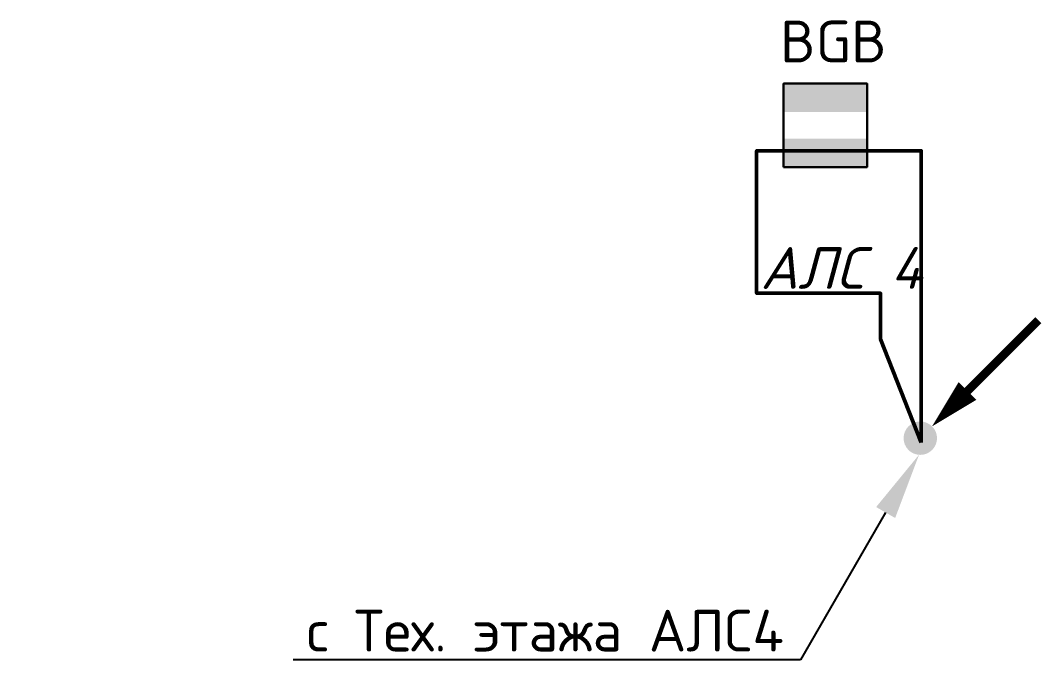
# Model space of a CAD drawing. Header units: millimetres. Extents: x 11019 to 672023, y -45952 to 891139.
# Drawn here: x 370605 to 376725, y 866498 to 870354 of the extents above; entities that cross this region are included whole.
import ezdxf
from ezdxf import colors
from ezdxf.entities.mleader import LeaderData, LeaderLine
from ezdxf.enums import TextEntityAlignment as Align
from ezdxf.math import Vec2, Vec3

# ---------------------------------------------------------------- set-up
doc = ezdxf.new("R2010")
doc.units = ezdxf.units.MM
doc.layers.add('!!ВОК', color=30, linetype='Continuous')
doc.layers.add('RC-Позиционные_обозначения', color=7, linetype='Continuous')
for name, color, linetype, lineweight in [('RC-Извещатели_охранные', 5, 'Continuous', 30), ('АП_АСУ_ОсновнаяТолстая', 7, 'Continuous', 30), ('Кабельные стояки', 7, 'Continuous', 25)]:
    doc.layers.add(name, color=color, linetype=linetype, lineweight=lineweight)
doc.styles.add('ISOCPEUR', font='isocpeui.ttf', dxfattribs={"height": 250})
doc.styles.add('KOSTY_STYLE', font='isocpeur.ttf')
doc.styles.add('RubezhCAD', font='isocpeur.ttf', dxfattribs={"width": 0.8})
doc.styles.get("Standard").update_dxf_attribs({"font": 'arial.ttf'})
doc.linetypes.add('ограждение1', pattern='A,0.25,-0.1,[133,ltypeshp.shx,S=0.1,R=0,X=-0.1,Y=0],-0.1,1', length=1.45)

# ---------------------------------------------------------------- blocks, each defined once
blk = doc.blocks.new('RC-UGO-IOM-02')
at = {"layer": 'RC-Извещатели_охранные'}
blk.add_point((0, 0), dxfattribs=at)
blk.add_attdef('PSTN', text='', height=2.5, dxfattribs=at).set_placement((0.977, 2.603), align=Align.BOTTOM_LEFT)
blk.add_wipeout([(2.5, -2.5), (2.5, 2.5), (-2.5, 2.5), (-2.5, -2.5)]).dxf.layer = 'RC-Извещатели_охранные'
blk.add_wipeout([(-2.5, -2.5), (-2.5, 2.5), (2.5, 2.5), (2.5, -2.5)]).dxf.layer = 'RC-Извещатели_охранные'
h = blk.add_hatch(color=256, dxfattribs=at)
h.dxf.hatch_style = 1
h.paths.add_polyline_path([(2.5, 0.8), (2.5, 2.506), (-2.5, 2.499), (-2.5, 0.8)])
h = blk.add_hatch(color=256, dxfattribs=at)
h.dxf.hatch_style = 1
h.paths.add_polyline_path([(2.5, -2.5), (2.5, -0.794), (-2.5, -0.801), (-2.5, -2.5)])
blk.add_lwpolyline([(-2.5, -2.5), (2.5, -2.5), (2.5, 2.5), (-2.5, 2.5)], close=True, dxfattribs=at)
blk = doc.blocks.new('*U350')
blk.add_hatch(color=256).paths.add_polyline_path([(-0.707, -0.707, 1), (0.707, 0.707, 1)])
at = {"const_width": 0.5}
blk.add_lwpolyline([(2.828, 2.828), (7.071, 7.071)], dxfattribs=at)
blk.add_lwpolyline([(0.707, 0.707, 0, 1.5, 0), (2.828, 2.828, 2, 2, 0)], format="xyseb")

msp = doc.modelspace()

# ---------------------------------------------------------------- block references
at = {"layer": 'RC-Извещатели_охранные', "color": 1, "lineweight": 30, "ltscale": 30}
ref = msp.add_blockref('RC-UGO-IOM-02', (375424.1, 869726.8), dxfattribs=dict(at, xscale=100, yscale=100, zscale=100))
ref.add_attrib('PSTN', 'BGB', (375153.8, 870103.6), dxfattribs={"layer": 'RC-Позиционные_обозначения', "height": 250, "style": 'RubezhCAD'})
at = {"layer": 'Кабельные стояки', "color": 5, "xscale": 100, "yscale": 100, "zscale": 100}
msp.add_blockref('*U350', (375992.9, 867853.4), dxfattribs=at)

# ---------------------------------------------------------------- texts
at = {"color": 7, "lineweight": 30, "ltscale": 100, "insert": (375035.5, 868997.5), "char_height": 250, "width": 1074.439, "attachment_point": 1, "style": 'ISOCPEUR'}
msp.add_mtext('{\\C256;АЛС 4}', dxfattribs=at)

# ---------------------------------------------------------------- leaders
at = {"layer": 'АП_АСУ_ОсновнаяТолстая'}
ml = msp.add_multileader_mtext('Standard', dxfattribs=at)
ml.set_content('с Тех. этажа АЛС4', color=256, style='KOSTY_STYLE')
ml.set_leader_properties()
ml.build(insert=Vec2(0, 0))
ml.multileader.update_dxf_attribs({"text_left_attachment_type": 6, "text_right_attachment_type": 6, "dogleg_length": 100, "arrow_head_size": 400})
ctx = ml.context
ctx.base_point, ctx.char_height, ctx.arrow_head_size, ctx.landing_gap_size, ctx.plane_origin = Vec3(372175.9, 866526.1, 0), 250, 400, 0, Vec3(381433.6, 856367, 0)
ctx.left_attachment, ctx.right_attachment, ctx.text_align_type = 6, 6, 2
notes = []
notes.append((ctx, [(0, (1, 1, 0), (375275.9, 866526.1, 0), (-1, 0), 100, [(0, [(375985.7, 867754.6, 0)], 0, [])])]))
ctx.mtext.insert, ctx.mtext.width, ctx.mtext.alignment, ctx.mtext.flow_direction = Vec3(375175.9, 866826.1, 0), 4570.647, 3, 5
for ctx, leaders in notes:
    for number, flags, end, landing, length, lines in leaders:
        leader = LeaderData()
        leader.index, (leader.has_last_leader_line, leader.has_dogleg_vector, leader.attachment_direction) = number, flags
        leader.last_leader_point, leader.dogleg_vector, leader.dogleg_length = Vec3(end), Vec3(landing), length
        for number, points, colour, breaks in lines:
            line = LeaderLine()
            line.index, line.vertices, line.color, line.breaks = number, Vec3.list(points), colors.encode_raw_color(colour), breaks
            leader.lines.append(line)
        ctx.leaders.append(leader)

# ---------------------------------------------------------------- next in the draw order: linework, layer by layer
at = {"layer": '!!ВОК', "color": 3, "linetype": 'ограждение1', "lineweight": 50, "ltscale": 500}
msp.add_lwpolyline([(375998.9, 867827.1), (375998.9, 869573.9), (375013.2, 869573.9), (375013.2, 868720.8), (375755, 868720.8), (375755, 868446.6), (375998.9, 867827.1)], dxfattribs=at)

doc.saveas('drawing.dxf')
